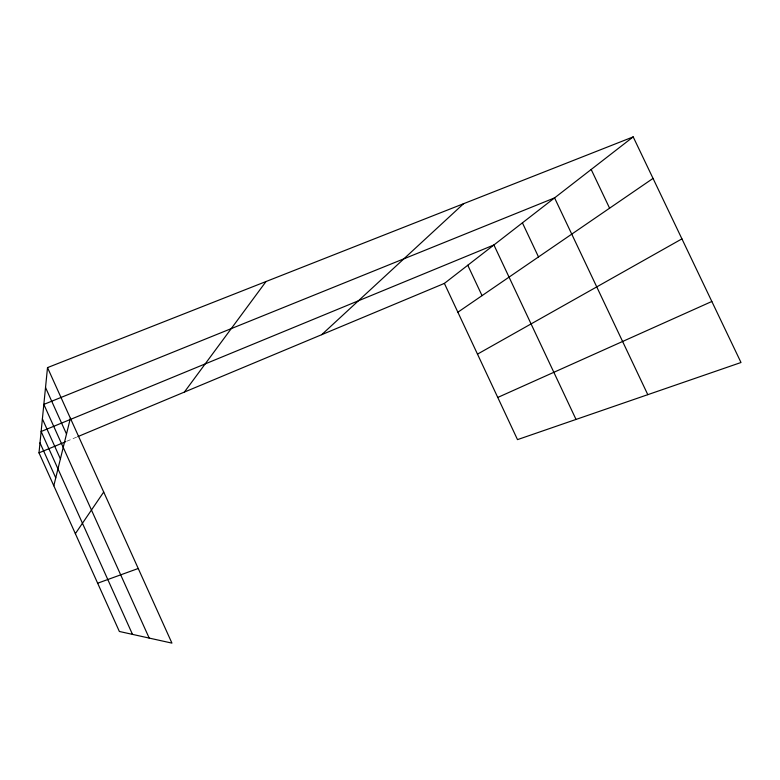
<?xml version="1.0" encoding="UTF-8"?>
<svg xmlns="http://www.w3.org/2000/svg" width="780" height="780" viewBox="0 0 780 780"><rect width="100%" height="100%" fill="white"/><g stroke="black" fill="none" stroke-linecap="round" stroke-linejoin="round"><path stroke-width="0.58" stroke-dasharray="3.9 2.92" d="M66.71 441.265L76.694 437.092"/><path stroke-width="1.17" d="M47.512 367.614L171.941 643.12L119.359 631.468L39 452.848L47.512 367.614L633.194 136.88L741 362.505L517.501 439.627L444.385 283.403L633.194 136.88M53.81 485.774L70.376 418.236M75.358 533.676L103.711 492.034M184.373 392.087L266.029 281.522M321.711 334.678L463.593 203.697M457.87 312.215L653.035 178.405M477.487 354.13L681.925 238.875M497.757 397.449L711.838 301.47M39 452.848L65.608 441.733M77.795 436.634L444.385 283.403M97.646 583.206L138.236 568.493M591.182 169.484L609.59 208.192M647.8 394.67L554.58 197.886L43.836 404.401L149.195 638.079M522.415 222.846L538.502 256.932M576.03 419.435L493.915 244.959L41.135 431.506L132.493 634.374M467.776 265.249L482.04 295.639M45.523 387.514L66.505 434.021M42.393 418.909L60.401 458.894M39.995 442.855L55.75 477.857"/></g></svg>
